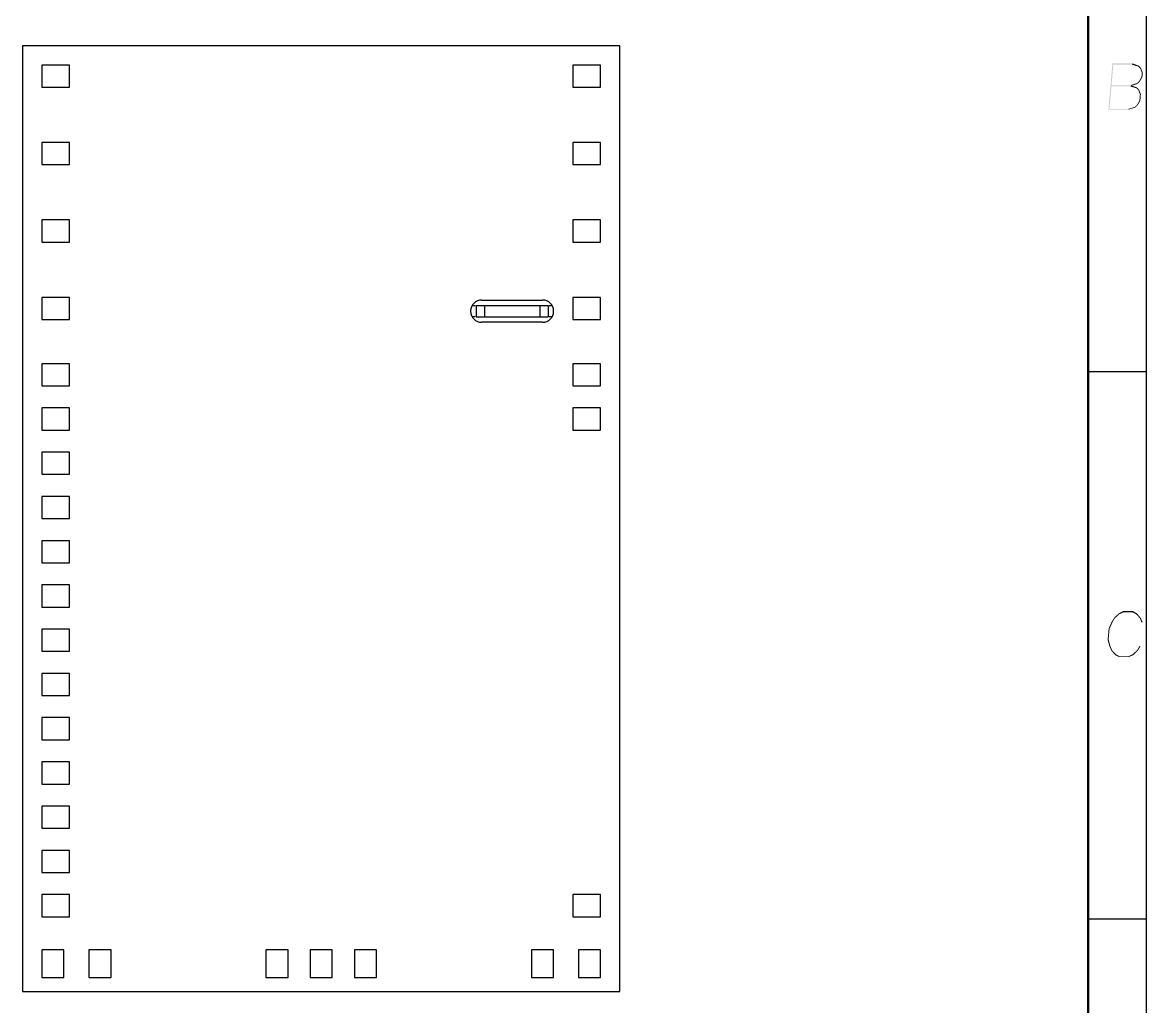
# Model space of a CAD drawing. Header units: millimetres. Extents: x 0 to 297, y 0 to 210.
# Drawn here: x 195.4 to 297, y 47.5 to 136.5 of the extents above; entities that cross this region are included whole.
import ezdxf

# ---------------------------------------------------------------- set-up
doc = ezdxf.new("R2010")
doc.units = ezdxf.units.MM
doc.header["$LTSCALE"] = 16.335
doc.layers.get('0').update_dxf_attribs({"linetype": 'CONTINUOUS'})

msp = doc.modelspace()

# ---------------------------------------------------------------- linework, layer by layer
at = {"color": 7, "linetype": 'Continuous'}
for p, q in [((297, 0), (297, 210)), ((195.412, 134.399), (195.412, 48.899)), ((249.412, 134.399), (195.412, 134.399)), ((249.412, 48.899), (249.412, 134.399)), ((197.162, 132.649), (197.162, 130.649)), ((199.662, 132.649), (197.162, 132.649)), ((199.662, 130.649), (199.662, 132.649)), ((245.162, 132.649), (245.162, 130.649)), ((247.662, 132.649), (245.162, 132.649)), ((247.662, 130.649), (247.662, 132.649)), ((197.162, 130.649), (199.662, 130.649)), ((245.162, 130.649), (247.662, 130.649)), ((197.162, 125.649), (197.162, 123.649)), ((199.662, 125.649), (197.162, 125.649)), ((199.662, 123.649), (199.662, 125.649)), ((245.162, 125.649), (245.162, 123.649)), ((247.662, 125.649), (245.162, 125.649)), ((247.662, 123.649), (247.662, 125.649)), ((197.162, 123.649), (199.662, 123.649)), ((245.162, 123.649), (247.662, 123.649)), ((197.162, 118.649), (197.162, 116.649)), ((199.662, 118.649), (197.162, 118.649)), ((199.662, 116.649), (199.662, 118.649)), ((245.162, 118.649), (245.162, 116.649)), ((247.662, 118.649), (245.162, 118.649)), ((247.662, 116.649), (247.662, 118.649)), ((197.162, 116.649), (199.662, 116.649)), ((245.162, 116.649), (247.662, 116.649)), ((197.162, 111.649), (197.162, 109.649)), ((199.662, 111.649), (197.162, 111.649)), ((199.662, 109.649), (199.662, 111.649)), ((236.037, 110.899), (236.311, 110.899)), ((236.412, 110.899), (236.412, 109.899)), ((236.412, 110.899), (242.912, 110.899)), ((236.912, 111.399), (242.412, 111.399)), ((242.912, 110.899), (242.912, 109.899)), ((243.012, 110.899), (243.287, 110.899)), ((247.662, 111.649), (245.162, 111.649)), ((245.162, 111.649), (245.162, 109.649)), ((247.662, 109.649), (247.662, 111.649)), ((236.311, 109.899), (236.037, 109.899)), ((236.412, 109.899), (242.912, 109.899)), ((243.287, 109.899), (243.012, 109.899)), ((197.162, 109.649), (199.662, 109.649)), ((242.412, 109.399), (236.912, 109.399)), ((245.162, 109.649), (247.662, 109.649)), ((197.162, 105.649), (197.162, 103.649)), ((199.662, 105.649), (197.162, 105.649)), ((199.662, 103.649), (199.662, 105.649)), ((247.662, 105.649), (245.162, 105.649)), ((245.162, 105.649), (245.162, 103.649)), ((247.662, 103.649), (247.662, 105.649)), ((291.734, 104.953), (297, 104.953)), ((197.162, 103.649), (199.662, 103.649)), ((245.162, 103.649), (247.662, 103.649)), ((197.162, 101.649), (197.162, 99.649)), ((199.662, 101.649), (197.162, 101.649)), ((199.662, 99.649), (199.662, 101.649)), ((247.662, 101.649), (245.162, 101.649)), ((245.162, 101.649), (245.162, 99.649)), ((247.662, 99.649), (247.662, 101.649)), ((197.162, 99.649), (199.662, 99.649)), ((245.162, 99.649), (247.662, 99.649)), ((197.162, 97.649), (197.162, 95.649)), ((199.662, 97.649), (197.162, 97.649)), ((199.662, 95.649), (199.662, 97.649)), ((197.162, 95.649), (199.662, 95.649)), ((197.162, 93.649), (197.162, 91.649)), ((199.662, 93.649), (197.162, 93.649)), ((199.662, 91.649), (199.662, 93.649)), ((197.162, 91.649), (199.662, 91.649)), ((197.162, 89.649), (197.162, 87.649)), ((199.662, 89.649), (197.162, 89.649)), ((199.662, 87.649), (199.662, 89.649)), ((197.162, 87.649), (199.662, 87.649)), ((197.162, 85.649), (197.162, 83.649)), ((199.662, 85.649), (197.162, 85.649)), ((199.662, 83.649), (199.662, 85.649)), ((197.162, 83.649), (199.662, 83.649)), ((197.162, 81.649), (197.162, 79.649)), ((199.662, 81.649), (197.162, 81.649)), ((199.662, 79.649), (199.662, 81.649)), ((197.162, 79.649), (199.662, 79.649)), ((197.162, 77.649), (197.162, 75.649)), ((199.662, 77.649), (197.162, 77.649)), ((199.662, 75.649), (199.662, 77.649)), ((197.162, 75.649), (199.662, 75.649)), ((197.162, 73.649), (197.162, 71.649)), ((199.662, 73.649), (197.162, 73.649)), ((199.662, 71.649), (199.662, 73.649)), ((197.162, 71.649), (199.662, 71.649)), ((197.162, 69.649), (197.162, 67.649)), ((199.662, 69.649), (197.162, 69.649)), ((199.662, 67.649), (199.662, 69.649)), ((197.162, 67.649), (199.662, 67.649)), ((197.162, 65.649), (197.162, 63.649)), ((199.662, 65.649), (197.162, 65.649)), ((199.662, 63.649), (199.662, 65.649)), ((197.162, 63.649), (199.662, 63.649)), ((199.662, 61.649), (197.162, 61.649)), ((197.162, 61.649), (197.162, 59.649)), ((199.662, 59.649), (199.662, 61.649)), ((197.162, 59.649), (199.662, 59.649)), ((199.662, 57.649), (197.162, 57.649)), ((197.162, 57.649), (197.162, 55.649)), ((199.662, 55.649), (199.662, 57.649)), ((247.662, 57.649), (245.162, 57.649)), ((245.162, 57.649), (245.162, 55.649)), ((247.662, 55.649), (247.662, 57.649)), ((197.162, 55.649), (199.662, 55.649)), ((245.162, 55.649), (247.662, 55.649)), ((291.734, 55.452), (297, 55.452)), ((199.162, 52.649), (197.162, 52.649)), ((197.162, 52.649), (197.162, 50.149)), ((199.162, 50.149), (199.162, 52.649)), ((203.412, 52.649), (201.412, 52.649)), ((201.412, 52.649), (201.412, 50.149)), ((203.412, 50.149), (203.412, 52.649)), ((219.412, 52.649), (217.412, 52.649)), ((217.412, 52.649), (217.412, 50.149)), ((219.412, 50.149), (219.412, 52.649)), ((223.412, 52.649), (221.412, 52.649)), ((221.412, 52.649), (221.412, 50.149)), ((223.412, 50.149), (223.412, 52.649)), ((227.412, 52.649), (225.412, 52.649)), ((225.412, 52.649), (225.412, 50.149)), ((227.412, 50.149), (227.412, 52.649)), ((243.412, 52.649), (241.412, 52.649)), ((241.412, 52.649), (241.412, 50.149)), ((243.412, 50.149), (243.412, 52.649)), ((247.662, 52.649), (245.662, 52.649)), ((245.662, 52.649), (245.662, 50.149)), ((247.662, 50.149), (247.662, 52.649)), ((197.162, 50.149), (199.162, 50.149)), ((201.412, 50.149), (203.412, 50.149)), ((217.412, 50.149), (219.412, 50.149)), ((221.412, 50.149), (223.412, 50.149)), ((225.412, 50.149), (227.412, 50.149)), ((241.412, 50.149), (243.412, 50.149)), ((245.662, 50.149), (247.662, 50.149)), ((195.412, 48.899), (249.412, 48.899))]:
    msp.add_line(p, q, dxfattribs=at)
at = {"color": 9, "linetype": 'Continuous'}
for p, q in [((237.162, 110.899), (237.162, 109.899)), ((242.162, 110.899), (242.162, 109.899))]:
    msp.add_line(p, q, dxfattribs=at)
at = {"color": 7, "linetype": 'Continuous', "const_width": 0.2}
msp.add_lwpolyline([(291.734, 204.558), (291.734, 5.348)], dxfattribs=at)
at = {"color": 7, "linetype": 'Continuous'}
for centre, start, end in [((236.912, 110.399), 90, 270), ((242.412, 110.399), 270, 90)]:
    msp.add_arc(centre, 1, start, end, dxfattribs=at)
for points in [[(293.999, 132.681), (293.555, 128.62), (293.921, 132.8)], [(293.999, 132.681), (293.836, 130.814), (293.555, 128.62)], [(293.921, 132.8), (295.729, 132.8), (293.999, 132.681)], [(295.689, 132.681), (293.999, 132.681), (295.729, 132.8)], [(295.689, 132.681), (295.729, 132.8), (296.304, 132.592)], [(296.304, 132.592), (296.266, 132.503), (295.689, 132.681)], [(296.266, 132.503), (296.304, 132.592), (296.493, 132.385)], [(296.493, 132.385), (296.429, 132.326), (296.266, 132.503)], [(296.429, 132.326), (296.493, 132.385), (296.664, 131.97)], [(296.664, 131.97), (296.573, 131.94), (296.429, 132.326)], [(296.384, 131.14), (296.137, 131.021), (296.33, 131.199)], [(296.137, 131.021), (296.384, 131.14), (296.159, 130.932)], [(296.628, 131.555), (296.33, 131.199), (296.542, 131.585)], [(296.33, 131.199), (296.628, 131.555), (296.384, 131.14)], [(296.542, 131.585), (296.573, 131.94), (296.664, 131.97)], [(296.542, 131.585), (296.664, 131.97), (296.628, 131.555)], [(293.836, 130.814), (293.828, 130.725), (293.555, 128.62)], [(293.828, 130.725), (293.649, 128.68), (293.555, 128.62)], [(295.526, 130.814), (295.671, 130.784), (293.828, 130.725)], [(293.836, 130.814), (295.526, 130.814), (293.828, 130.725)], [(295.518, 130.725), (293.828, 130.725), (295.671, 130.784)], [(295.518, 130.725), (295.671, 130.784), (296.133, 130.636)], [(296.133, 130.636), (296.095, 130.547), (295.518, 130.725)], [(296.159, 130.932), (295.526, 130.814), (296.137, 131.021)], [(295.526, 130.814), (296.159, 130.932), (295.671, 130.784)], [(296.095, 130.547), (296.133, 130.636), (296.322, 130.428)], [(296.322, 130.428), (296.258, 130.369), (296.095, 130.547)], [(296.258, 130.369), (296.322, 130.428), (296.493, 130.013)], [(296.493, 130.013), (296.402, 129.984), (296.258, 130.369)], [(296.198, 129.006), (295.947, 128.857), (296.143, 129.065)], [(296.441, 129.421), (296.143, 129.065), (296.352, 129.421)], [(296.143, 129.065), (296.441, 129.421), (296.198, 129.006)], [(296.352, 129.421), (296.402, 129.984), (296.493, 130.013)], [(296.352, 129.421), (296.493, 130.013), (296.441, 129.421)], [(293.649, 128.68), (295.339, 128.68), (293.555, 128.62)], [(295.363, 128.62), (293.555, 128.62), (295.339, 128.68)], [(295.972, 128.798), (295.339, 128.68), (295.947, 128.857)], [(295.339, 128.68), (295.972, 128.798), (295.363, 128.62)], [(295.947, 128.857), (296.198, 129.006), (295.972, 128.798)], [(293.919, 82.261), (293.573, 81.698), (293.833, 82.291)], [(294.128, 82.617), (293.833, 82.291), (294.074, 82.676)], [(293.833, 82.291), (294.128, 82.617), (293.919, 82.261)], [(294.547, 83.002), (294.074, 82.676), (294.496, 83.091)], [(294.074, 82.676), (294.547, 83.002), (294.128, 82.617)], [(294.948, 83.18), (294.496, 83.091), (294.929, 83.299)], [(294.496, 83.091), (294.948, 83.18), (294.547, 83.002)], [(294.929, 83.299), (295.729, 83.299), (294.948, 83.18)], [(295.689, 83.18), (294.948, 83.18), (295.729, 83.299)], [(295.689, 83.18), (295.729, 83.299), (296.126, 83.091)], [(296.126, 83.091), (296.059, 83.002), (295.689, 83.18)], [(296.059, 83.002), (296.126, 83.091), (296.475, 82.676)], [(296.475, 82.676), (296.411, 82.617), (296.059, 83.002)], [(296.411, 82.617), (296.475, 82.676), (296.649, 82.291)], [(296.649, 82.291), (296.555, 82.232), (296.411, 82.617)], [(293.66, 81.669), (293.485, 80.69), (293.573, 81.698)], [(293.66, 81.669), (293.577, 80.72), (293.485, 80.69)], [(293.573, 81.698), (293.919, 82.261), (293.66, 81.669)], [(293.485, 80.69), (293.577, 80.72), (293.732, 80.127)], [(293.732, 80.127), (293.641, 80.097), (293.485, 80.69)], [(293.641, 80.097), (293.732, 80.127), (293.879, 79.771)], [(293.879, 79.771), (293.815, 79.712), (293.641, 80.097)], [(293.815, 79.712), (293.879, 79.771), (294.231, 79.386)], [(294.231, 79.386), (294.164, 79.297), (293.815, 79.712)], [(294.164, 79.297), (294.231, 79.386), (294.598, 79.179)], [(294.598, 79.179), (294.563, 79.119), (294.164, 79.297)], [(295.794, 79.297), (295.339, 79.179), (295.743, 79.386)], [(295.339, 79.179), (295.794, 79.297), (295.363, 79.119)], [(296.216, 79.712), (295.743, 79.386), (296.162, 79.771)], [(295.743, 79.386), (296.216, 79.712), (295.794, 79.297)], [(296.457, 80.097), (296.162, 79.771), (296.371, 80.127)], [(296.162, 79.771), (296.457, 80.097), (296.216, 79.712)], [(294.598, 79.179), (295.339, 79.179), (294.563, 79.119)], [(295.363, 79.119), (294.563, 79.119), (295.339, 79.179)]]:
    msp.add_solid(points, dxfattribs=at)

doc.saveas('drawing.dxf')
